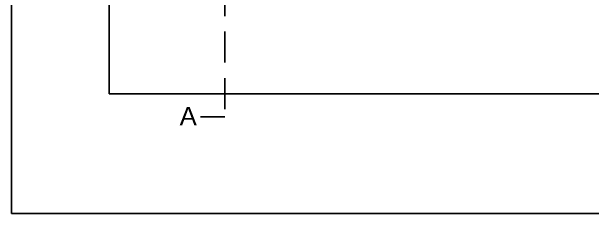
# Model space of a CAD drawing. Header units: centimetres. Extents: x 2004 to 13885, y -3131 to 5891.
# Drawn here: x 2004 to 3196, y 3318 to 3732 of the extents above; entities that cross this region are included whole.
import ezdxf

# ---------------------------------------------------------------- set-up
doc = ezdxf.new("R2010")
doc.units = ezdxf.units.CM
doc.linetypes.add('DASHED2', pattern=[9.525, 6.35, -3.175])
doc.styles.get("Standard").update_dxf_attribs({"font": 'Arial.ttf'})

msp = doc.modelspace()

# ---------------------------------------------------------------- linework, layer by layer
for p, q in [((2004.4, 3318.3), (2004.4, 5318.3)), ((2204.4, 4518.3), (2204.4, 3563.3)), ((2204.4, 3563.3), (3804.4, 3563.3)), ((2442.3, 3516.3), (2392.3, 3516.3)), ((4004.4, 3318.3), (2004.4, 3318.3))]:
    msp.add_line(p, q)
at = {"linetype": 'DASHED2', "ltscale": 10}
msp.add_line((2442.3, 4643.2), (2442.3, 3516.3), dxfattribs=at)

# ---------------------------------------------------------------- texts
at = {"insert": (2349.4, 3536.5), "char_height": 37.5, "attachment_point": 1}
msp.add_mtext_dynamic_manual_height_columns('A', width=44.025, gutter_width=12.5, heights=[0], dxfattribs=at)

doc.saveas('drawing.dxf')
